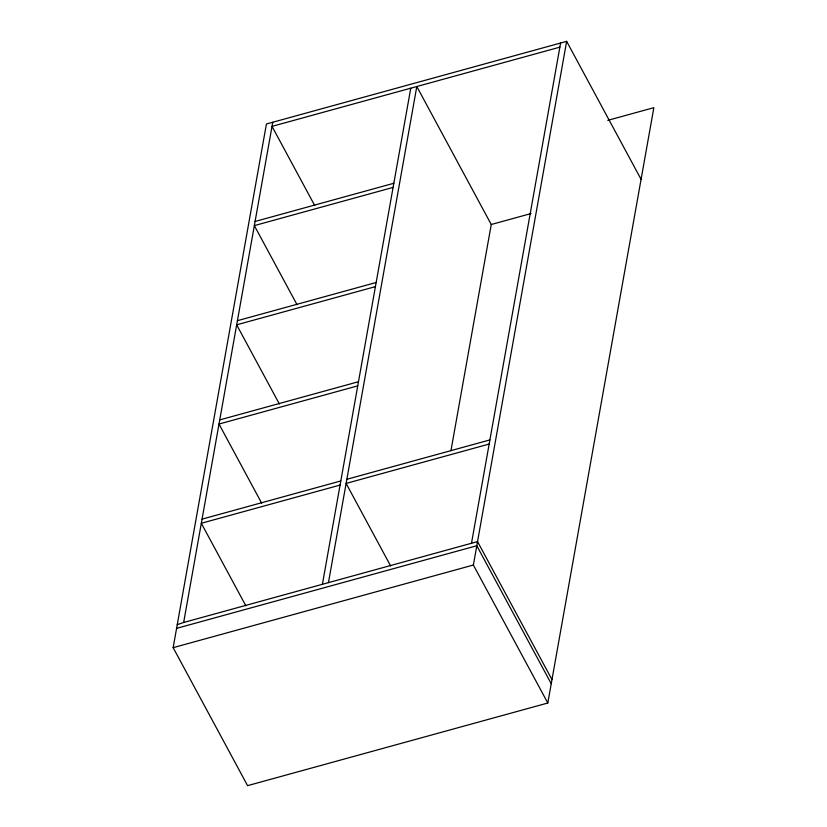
<?xml version="1.0" encoding="UTF-8"?>
<svg xmlns="http://www.w3.org/2000/svg" width="827" height="827" viewBox="0 0 827 827"><rect width="100%" height="100%" fill="white"/><g stroke="black" fill="none" stroke-linecap="round" stroke-linejoin="round"><path stroke-width="1.24" d="M607.762 120.36L653.847 107.675L547.805 703.012L247.593 785.65L173.153 647.665L266.428 123.988L566.65 41.35L641.08 179.335M177.257 624.633L183.646 622.493L272.755 122.241M322.396 584.307L410.771 88.189M328.443 582.642L416.808 86.525L491.248 224.51L450.942 450.756M471.493 543.267L560.603 43.014M547.805 703.012L473.364 565.027L566.65 41.35M559.869 47.149L272.021 126.376L314.725 205.551M255.078 221.471L393.828 183.274M393.094 187.409L254.344 225.606L297.058 304.77M491.248 224.51L531.058 213.552M237.411 320.69L376.151 282.503M375.417 286.638L236.667 324.825L279.381 404M219.734 419.909L358.484 381.723M357.74 385.858L219 424.044L261.704 503.219M202.057 519.139L340.807 480.952M346.854 479.288L489.904 439.912M340.073 485.077L201.323 523.274L245.867 605.84M489.17 444.047L346.11 483.423L390.654 565.988M183.646 622.493L477.541 541.602L551.971 679.587M176.585 628.365L476.797 545.737L551.237 683.722M173.153 647.665L473.364 565.027"/></g></svg>
